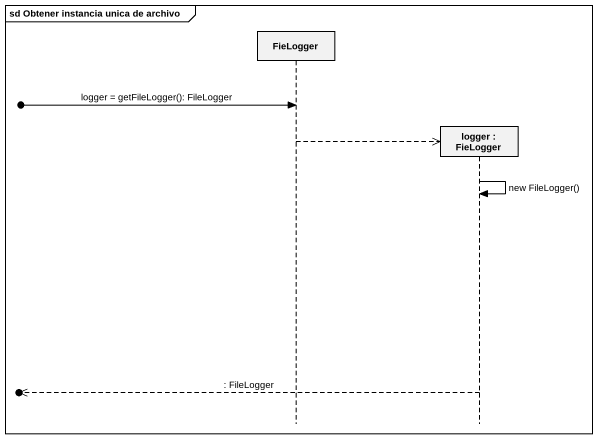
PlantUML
@startuml
mainframe sd Obtener instancia unica de archivo
hide footbox
participant FieLogger
participant "logger : FieLogger" as logger

[o-> FieLogger : logger = getFileLogger(): FileLogger
FieLogger -->> logger **
logger -> logger : new FileLogger()
[o<<-- logger : : FileLogger
@enduml
